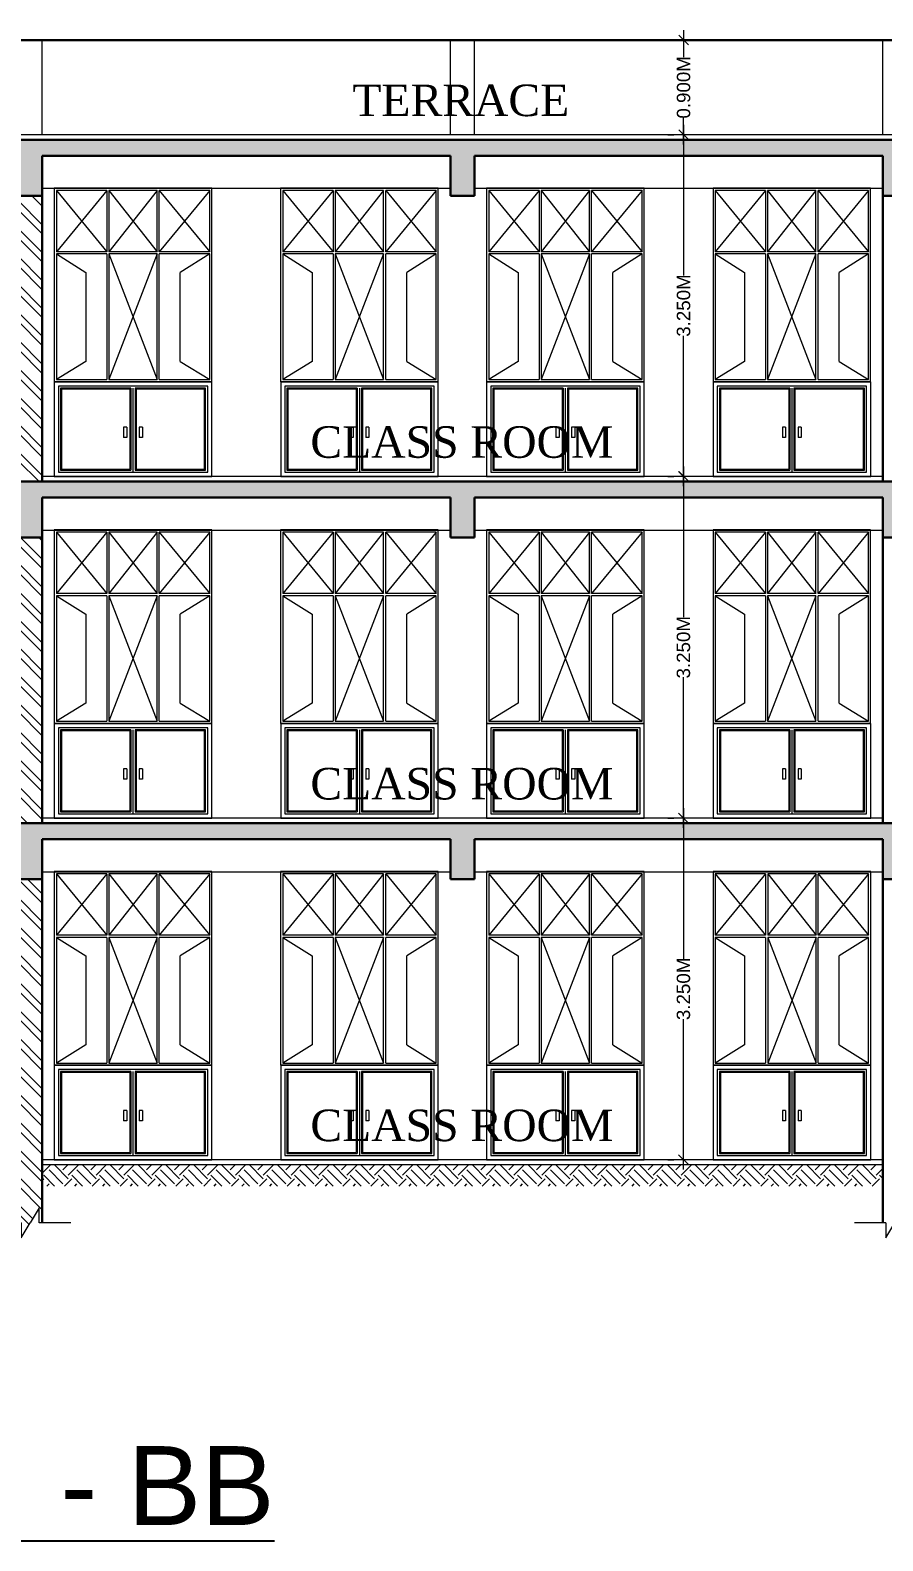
# Model space of a CAD drawing. Header units: metres. Extents: x 1545540 to 2027037, y 435419 to 693806.
# Drawn here: x 1986712 to 1994827, y 556136 to 570503 of the extents above; entities that cross this region are included whole.
import ezdxf

# ---------------------------------------------------------------- set-up
doc = ezdxf.new("R2010")
doc.units = ezdxf.units.M
doc.header["$LTSCALE"] = 1000
doc.header["$PDMODE"] = 35
doc.layers.get('Defpoints').update_dxf_attribs({"lineweight": 18})
for name, color, linetype, lineweight in [('cb', 253, 'Continuous', 9), ('coloum hatch', 254, 'Continuous', 9), ('Dim', 6, 'Continuous', 15), ('elevation', 1, 'Continuous', 13), ('elevation-2', 1, 'Continuous', 5), ('FLOOR FINISH', 10, 'Continuous', 15), ('Hatch', 8, 'Continuous', 13), ('SLAB', 5, 'Continuous', 30), ('Wall', 7, 'Continuous', 30), ('wall l', 7, 'Continuous', 20), ('Window', 150, 'Continuous', 15), ('Window n door', 150, 'Continuous', 15)]:
    doc.layers.add(name, color=color, linetype=linetype, lineweight=lineweight)
doc.layers.add('text', color=7, linetype='Continuous')
doc.styles.add('dim-stylus bt', font='arial.ttf')
doc.styles.add('L120', font='simplex.shx', dxfattribs={"height": 1})
doc.styles.add('style1', font='')
doc.styles.get('style1').set_extended_font_data('Century Gothic')
doc.dimstyles.new('1      100 (big)', dxfattribs={"dimscale": 75, "dimtxt": 5, "dimasz": 3.5, "dimexe": 1.5, "dimexo": 2, "dimgap": 1, "dimtad": 0, "dimdec": 3, "dimlfac": 0.001, "dimzin": 0, "dimdsep": 46, "dimtxsty": 'dim-stylus bt', "dimblk": 'OBLIQUE', "dimcen": 0, "dimdle": 0.6, "dimclrd": 256, "dimclre": 7, "dimclrt": 256, "dimadec": 0, "dimazin": 0, "dimtfac": 0.7, "dimtdec": 3, "dimtofl": 0, "dimtmove": 1, "dimatfit": 3, "dimldrblk": 'OPEN90', "dimfxl": 0, "dimtolj": 1, "dimtzin": 0, "dimlwd": 15, "dimlwe": 15, "dimarcsym": 0})
pattern_1 = [(130, (5502746.58, 1027870.74), (-215.178055, -18.8256405), [22.5, -247.5]), (185, (5502746.58, 1027870.74), (41.6254, 225.65764), [18, -198]), (79.5486, (5502728.65, 1027869.17), (-173.552814, 206.831863), [19.122057, -210.342634]), (133.8158, (5502746.58, 1027930.74), (-320.172315, -49.655704), [33.75, -371.25]), (83.3644, (5502719.9, 1027926.6), (-280.398812, 292.23536), [28.683086, -315.5139]), (188.8158, (5502746.58, 1027930.74), (-280.398583, 292.23558), [27, -297]), (159, (5502716.58, 1027915.74), (-179.072116, -120.785667), [22.5, -247.5]), (214, (5502716.58, 1027915.74), (-72.9946, 217.545013), [18, -198]), (108.5486, (5502701.66, 1027905.67), (-252.066789, 96.759149), [19.122057, -210.342634]), (142.5, (5502746.58, 1027870.74), (-3.6479566, 99.8681561), [0, -195.6, 0, -201, 0, -198.75]), (172.5, (5502746.58, 1027870.74), (-78.9208612, 118.3235135), [0, -114.6, 0, -191.1, 0, -75.75]), (212.5, (5502813.48, 1027870.74), (-160.1467308, -6.7664615), [0, -75, 0, -234, 0, -310.5]), (222.5, (5502843.48, 1027870.74), (-174.955851, 30.0314947), [0, -97.5, 0, -155.4, 0, -220.5])]

# ---------------------------------------------------------------- blocks, each defined once
blk = doc.blocks.new('WS')
at = {"layer": 'Window n door', "ltscale": 0.05}
for p, q in [((4988.993, 75.704), (4989.473, 75.704)), ((4988.993, 75.119), (4988.993, 75.704)), ((4988.993, 75.704), (4989.473, 75.119)), ((4989.473, 75.704), (4988.993, 75.119)), ((4989.473, 75.119), (4989.473, 75.704)), ((4989.493, 75.704), (4989.953, 75.704)), ((4989.493, 75.119), (4989.493, 75.704)), ((4989.493, 75.704), (4989.953, 75.119)), ((4989.953, 75.704), (4989.493, 75.119)), ((4989.953, 75.704), (4989.953, 75.119)), ((4989.973, 75.704), (4990.453, 75.704)), ((4989.973, 75.704), (4989.973, 75.119)), ((4989.973, 75.704), (4990.453, 75.119)), ((4990.453, 75.704), (4989.973, 75.119)), ((4990.453, 75.704), (4990.453, 75.119)), ((4988.993, 75.119), (4989.473, 75.119)), ((4988.993, 75.099), (4989.473, 75.099)), ((4988.993, 73.904), (4988.993, 75.099)), ((4988.993, 75.099), (4989.273, 74.924)), ((4989.473, 73.904), (4989.473, 75.099)), ((4989.493, 75.119), (4989.953, 75.119)), ((4989.493, 75.099), (4989.953, 75.099)), ((4989.493, 73.904), (4989.493, 75.099)), ((4989.493, 75.099), (4989.953, 73.904)), ((4989.953, 75.099), (4989.493, 73.904)), ((4989.953, 75.099), (4989.953, 73.904)), ((4989.973, 75.119), (4990.453, 75.119)), ((4989.973, 75.099), (4990.453, 75.099)), ((4989.973, 75.099), (4989.973, 73.904)), ((4990.453, 75.099), (4990.173, 74.924)), ((4990.453, 75.099), (4990.453, 73.904)), ((4989.273, 74.078), (4989.273, 74.924)), ((4990.173, 74.924), (4990.173, 74.078)), ((4989.273, 74.078), (4988.993, 73.904)), ((4990.173, 74.078), (4990.453, 73.904)), ((4989.473, 73.904), (4988.993, 73.904)), ((4989.953, 73.904), (4989.493, 73.904)), ((4990.453, 73.904), (4989.973, 73.904))]:
    blk.add_line(p, q, dxfattribs=at)
blk.add_lwpolyline([(4988.973, 75.724), (4990.473, 75.724), (4990.473, 73.884), (4988.973, 73.884)], close=True, dxfattribs=at)
blk = doc.blocks.new('gjghj')
at = {"layer": 'wall l', "ltscale": 0.05}
for p, q in [((5060.719, -64.222), (5060.719, -64.081)), ((5060.719, -64.081), (5060.804, -64.222)), ((5060.419, -64.222), (5060.719, -64.222)), ((5060.89, -64.364), (5060.804, -64.222)), ((5060.89, -64.222), (5061.19, -64.222)), ((5060.89, -64.222), (5060.89, -64.364))]:
    blk.add_line(p, q, dxfattribs=at)
blk = doc.blocks.new('FHG')
at = {"layer": 'cb', "ltscale": 0.05}
for p, q in [((3498.604, -475.286), (3497.104, -475.286)), ((3497.104, -475.286), (3497.104, -476.186)), ((3498.564, -475.326), (3497.143, -475.326)), ((3497.143, -475.326), (3497.143, -476.146)), ((3497.823, -475.346), (3497.823, -476.116)), ((3497.833, -475.346), (3497.833, -476.126)), ((3497.853, -475.346), (3497.853, -476.146)), ((3498.544, -475.346), (3497.873, -475.346)), ((3497.873, -475.346), (3497.873, -476.126)), ((3497.883, -475.346), (3497.883, -476.116)), ((3498.534, -475.356), (3497.883, -475.356)), ((3498.534, -476.116), (3498.534, -475.356)), ((3498.544, -476.126), (3498.544, -475.346)), ((3498.564, -476.146), (3498.564, -475.326)), ((3498.604, -476.186), (3498.604, -475.286)), ((3497.763, -475.716), (3497.763, -475.816)), ((3497.793, -475.716), (3497.763, -475.716)), ((3497.793, -475.816), (3497.763, -475.816)), ((3497.793, -475.716), (3497.793, -475.816)), ((3497.913, -475.716), (3497.913, -475.816)), ((3497.943, -475.716), (3497.913, -475.716)), ((3497.943, -475.816), (3497.913, -475.816)), ((3497.943, -475.716), (3497.943, -475.816)), ((3497.883, -476.116), (3498.534, -476.116)), ((3497.104, -476.186), (3498.604, -476.186)), ((3497.143, -476.146), (3498.564, -476.146)), ((3497.873, -476.126), (3498.544, -476.126))]:
    blk.add_line(p, q, dxfattribs=at)
for points in [[(3497.833, -475.346), (3497.163, -475.346), (3497.163, -476.126), (3497.833, -476.126)], [(3497.823, -475.356), (3497.173, -475.356), (3497.173, -476.116), (3497.823, -476.116)]]:
    blk.add_lwpolyline(points, dxfattribs=at)
blk = doc.blocks.new('_Oblique')
at = {"color": 0, "linetype": 'ByBlock', "lineweight": -2}
blk.add_line((-0.5, -0.5), (0.5, 0.5), dxfattribs=at)
blk = doc.blocks.new('*D87')
at = {"layer": 'Defpoints', "color": 0, "transparency": 16777216}
for p in [(1992930, 563009), (1992930, 563009), (1992930, 559760)]:
    blk.add_point(p, dxfattribs=at)
at = {"layer": 'Dim', "lineweight": 15, "transparency": 16777216}
for p, q in [((1992930, 563103), (1992930, 561671)), ((1992930, 559666), (1992930, 561098))]:
    blk.add_line(p, q, dxfattribs=at)
at = {"layer": 'Dim', "color": 7, "lineweight": 15, "transparency": 16777216}
for p, q in [((1992780, 563009), (1992837, 563009)), ((1992780, 559760), (1992837, 559760))]:
    blk.add_line(p, q, dxfattribs=at)
at = {"layer": 'Dim', "lineweight": 15, "transparency": 16777216, "xscale": 93.75, "yscale": 93.75, "zscale": 93.75}
for p, rotation in [((1992930, 563009), 90), ((1992930, 559760), 270)]:
    blk.add_blockref('_Oblique', p, dxfattribs=dict(at, rotation=rotation))
at = {"layer": 'Dim', "transparency": 16777216, "insert": (1992930, 561385), "char_height": 127.5, "attachment_point": 5, "rotation": 90, "style": 'dim-stylus bt'}
blk.add_mtext('\\A1;3.250M', dxfattribs=at)
blk = doc.blocks.new('_Open90')
at = {"color": 0, "linetype": 'ByBlock', "lineweight": -2}
for p, q in [((0, 0), (-1, 0)), ((-0.5, 0.5), (0, 0)), ((0, 0), (-0.5, -0.5))]:
    blk.add_line(p, q, dxfattribs=at)
blk = doc.blocks.new('*D88')
at = {"layer": 'Defpoints', "color": 0, "transparency": 16777216}
for p in [(1992930, 566259), (1992930, 566259), (1992930, 563009)]:
    blk.add_point(p, dxfattribs=at)
at = {"layer": 'Dim', "lineweight": 15, "transparency": 16777216}
for p, q in [((1992930, 566353), (1992930, 564921)), ((1992930, 562916), (1992930, 564348))]:
    blk.add_line(p, q, dxfattribs=at)
at = {"layer": 'Dim', "color": 7, "lineweight": 15, "transparency": 16777216}
for p, q in [((1992780, 566259), (1992837, 566259)), ((1992780, 563009), (1992837, 563009))]:
    blk.add_line(p, q, dxfattribs=at)
at = {"layer": 'Dim', "lineweight": 15, "transparency": 16777216, "xscale": 93.75, "yscale": 93.75, "zscale": 93.75}
for p, rotation in [((1992930, 566259), 90), ((1992930, 563009), 270)]:
    blk.add_blockref('_Oblique', p, dxfattribs=dict(at, rotation=rotation))
at = {"layer": 'Dim', "transparency": 16777216, "insert": (1992930, 564634), "char_height": 127.5, "attachment_point": 5, "rotation": 90, "style": 'dim-stylus bt'}
blk.add_mtext('\\A1;3.250M', dxfattribs=at)
blk = doc.blocks.new('*D89')
at = {"layer": 'Defpoints', "color": 0, "transparency": 16777216}
for p in [(1992931, 569509), (1992931, 569509), (1992931, 566259)]:
    blk.add_point(p, dxfattribs=at)
at = {"layer": 'Dim', "lineweight": 15, "transparency": 16777216}
for p, q in [((1992931, 569603), (1992931, 568170)), ((1992931, 566165), (1992931, 567597))]:
    blk.add_line(p, q, dxfattribs=at)
at = {"layer": 'Dim', "color": 7, "lineweight": 15, "transparency": 16777216}
for p, q in [((1992781, 569509), (1992837, 569509)), ((1992781, 566259), (1992837, 566259))]:
    blk.add_line(p, q, dxfattribs=at)
at = {"layer": 'Dim', "lineweight": 15, "transparency": 16777216, "xscale": 93.75, "yscale": 93.75, "zscale": 93.75}
for p, rotation in [((1992931, 569509), 90), ((1992931, 566259), 270)]:
    blk.add_blockref('_Oblique', p, dxfattribs=dict(at, rotation=rotation))
at = {"layer": 'Dim', "transparency": 16777216, "insert": (1992931, 567884), "char_height": 127.5, "attachment_point": 5, "rotation": 90, "style": 'dim-stylus bt'}
blk.add_mtext('\\A1;3.250M', dxfattribs=at)
blk = doc.blocks.new('*D90')
at = {"layer": 'Defpoints', "color": 0, "transparency": 16777216}
for p in [(1992931, 570409), (1992931, 570409), (1992931, 569509)]:
    blk.add_point(p, dxfattribs=at)
at = {"layer": 'Dim', "color": 7, "lineweight": 15, "transparency": 16777216}
for p, q in [((1992781, 570409), (1992837, 570409)), ((1992781, 569509), (1992837, 569509))]:
    blk.add_line(p, q, dxfattribs=at)
at = {"layer": 'Dim', "lineweight": 15, "transparency": 16777216}
for p, q in [((1992931, 570503), (1992931, 570245)), ((1992931, 569415), (1992931, 569672))]:
    blk.add_line(p, q, dxfattribs=at)
at = {"layer": 'Dim', "lineweight": 15, "transparency": 16777216, "xscale": 93.75, "yscale": 93.75, "zscale": 93.75}
for p, rotation in [((1992931, 570409), 90), ((1992931, 569509), 270)]:
    blk.add_blockref('_Oblique', p, dxfattribs=dict(at, rotation=rotation))
at = {"layer": 'Dim', "transparency": 16777216, "insert": (1992931, 569959), "char_height": 127.5, "attachment_point": 5, "rotation": 90, "style": 'dim-stylus bt'}
blk.add_mtext('\\A1;0.900M', dxfattribs=at)

msp = doc.modelspace()

# ---------------------------------------------------------------- hatches: boundary and pattern name
at = {"layer": 'Hatch', "ltscale": 0.05}
h = msp.add_hatch(dxfattribs=at)
h.set_pattern_fill('AR-CONC', color=256, scale=30, style=0)
h.set_pattern_definition(pattern_1)
h.paths.add_polyline_path([(1961906.1397, 569458.8197), (1982712.0379, 569458.8197), (1999172.0379, 569458.8197), (2003287.0379, 569458.8197), (2003287.0379, 568928.8146), (2003057.0379, 568928.8146), (2003057.0379, 569308.8197), (1999172.0379, 569308.8197), (1999172.0379, 568928.8146), (1998942.0379, 568928.8146), (1998942.0379, 569308.8197), (1995057.0379, 569308.8197), (1995057.0379, 568928.8146), (1994826.1397, 568928.8146), (1994826.1397, 569308.8197), (1990942.0379, 569308.8197), (1990942.0379, 568928.8146), (1990712.0379, 568928.8146), (1990712.0379, 569308.8197), (1986827.0379, 569308.8197), (1986827.0379, 568928.8146), (1986597.0379, 568928.8146), (1986597.0379, 569308.8197), (1982712.0379, 569308.8197), (1982712.0379, 568928.8146), (1982482.0379, 568928.8146), (1982482.0379, 569308.8197), (1978597.0379, 569308.8197), (1978597.0379, 568928.8146), (1978367.0379, 568928.8146), (1978367.0379, 569308.8197), (1974482.0379, 569308.8197), (1974482.0379, 568928.8146), (1974252.0379, 568928.8146), (1974252.0379, 569308.8197), (1970367.0379, 569308.8197), (1970367.0379, 568928.8146), (1970137.0379, 568928.8146), (1970137.0379, 569308.8197), (1966252.0379, 569308.8197), (1966252.0379, 568928.8146), (1966022.0379, 568928.8146), (1966022.0379, 569308.8197), (1962136.1397, 569308.8197), (1962136.1397, 568928.8146), (1961906.1397, 568928.8146)])
h = msp.add_hatch(dxfattribs=at)
h.set_pattern_fill('ANSI32', color=256, scale=500, style=0)
h.set_pattern_definition([(135, (6090270.98, 551136.73), (132.5825214, 132.5825214), []), (135, (6090182.6, 551136.73), (132.5825214, 132.5825214), [])])
h.paths.add_polyline_path([(1986597.0379, 562429.3765), (1986827.0379, 562429.3765), (1986827.0379, 559159.655), (1986797.9065, 559159.655), (1986797.9065, 559301.4346), (1986627.3436, 559017.8754), (1986627.3436, 559159.655), (1986597.0379, 559159.655)])
h.paths.add_polyline_path([(1986597.0379, 565679.0277), (1986827.0379, 565679.0277), (1986827.0379, 562959.3765), (1986597.0379, 562959.3765)])
h.paths.add_polyline_path([(1986597.0379, 568928.8146), (1986827.0379, 568928.8146), (1986827.0379, 566209.0277), (1986597.0379, 566209.0277)])
h = msp.add_hatch(dxfattribs=at)
h.set_pattern_fill('AR-CONC', color=256, scale=30, style=0)
h.set_pattern_definition(pattern_1)
h.paths.add_polyline_path([(1961906.1397, 566209.0277), (1982712.0379, 566209.0277), (1999172.0379, 566209.0277), (2003287.0379, 566209.0277), (2003287.0379, 565679.0277), (2003057.0379, 565679.0277), (2003057.0379, 566059.0277), (1999172.0379, 566059.0277), (1999172.0379, 565679.0277), (1998942.0379, 565679.0277), (1998942.0379, 566059.0277), (1995057.0379, 566059.0277), (1995057.0379, 565679.0277), (1994826.1397, 565679.0277), (1994826.1397, 566059.0277), (1990942.0379, 566059.0277), (1990942.0379, 565679.0277), (1990712.0379, 565679.0277), (1990712.0379, 566059.0277), (1986827.0379, 566059.0277), (1986827.0379, 565679.0277), (1986597.0379, 565679.0277), (1986597.0379, 566059.0277), (1982712.0379, 566059.0277), (1982712.0379, 565679.0277), (1982482.0379, 565679.0277), (1982482.0379, 566059.0277), (1978597.0379, 566059.0277), (1978597.0379, 565679.0277), (1978367.0379, 565679.0277), (1978367.0379, 566059.0277), (1974482.0379, 566059.0277), (1974482.0379, 565679.0277), (1974252.0379, 565679.0277), (1974252.0379, 566059.0277), (1970367.0379, 566059.0277), (1970367.0379, 565679.0277), (1970137.0379, 565679.0277), (1970137.0379, 566059.0277), (1966252.0379, 566059.0277), (1966252.0379, 565679.0277), (1966022.0379, 565679.0277), (1966022.0379, 566059.0277), (1962136.1397, 566059.0277), (1962136.1397, 565679.0277), (1961906.1397, 565679.0277)])
h = msp.add_hatch(dxfattribs=at)
h.set_pattern_fill('AR-CONC', color=256, scale=30, style=0)
h.set_pattern_definition(pattern_1)
h.paths.add_polyline_path([(1982712.0379, 562809.3765), (1982712.0379, 562429.3765), (1982482.0379, 562429.3765), (1982482.0379, 562809.3765), (1978597.0379, 562809.3765), (1978597.0379, 562429.3765), (1978367.0379, 562429.3765), (1978367.0379, 562809.3765), (1974482.0379, 562809.3765), (1974482.0379, 562429.3765), (1974252.0379, 562429.3765), (1974252.0379, 562809.3765), (1970367.0379, 562809.3765), (1970367.0379, 562429.3765), (1970137.0379, 562429.3765), (1970137.0379, 562809.3765), (1966252.0379, 562809.3765), (1966252.0379, 562429.3765), (1966022.0379, 562429.3765), (1966022.0379, 562809.3765), (1962136.1397, 562809.3765), (1962136.1397, 562429.3765), (1961906.1397, 562429.3765), (1961906.1397, 562959.3765), (1982712.0379, 562959.3765), (1999172.0379, 562959.3765), (2003287.0379, 562959.3765), (2003287.0379, 562429.3765), (2003057.0379, 562429.3765), (2003057.0379, 562809.3765), (1999172.0379, 562809.3765), (1999172.0379, 562429.3765), (1998942.0379, 562429.3765), (1998942.0379, 562809.3765), (1995057.0379, 562809.3765), (1995057.0379, 562429.3765), (1994826.1397, 562429.3765), (1994826.1397, 562809.3765), (1990942.0379, 562809.3765), (1990942.0379, 562429.3765), (1990712.0379, 562429.3765), (1990712.0379, 562809.3765), (1986827.0379, 562809.3765), (1986827.0379, 562429.3765), (1986597.0379, 562429.3765), (1986597.0379, 562809.3765)])

# ---------------------------------------------------------------- linework, layer by layer
at = {"layer": 'coloum hatch', "ltscale": 0.05}
for p, q in [((1986827.0379, 569508.8197), (1986827.0379, 570408.8197)), ((1990712.0379, 569508.8197), (1990712.0379, 570408.8197)), ((1990942.0379, 569508.8197), (1990942.0379, 570408.8197)), ((1994827.0379, 569508.8197), (1994827.0379, 570408.8197))]:
    msp.add_line(p, q, dxfattribs=at)
at = {"layer": 'elevation', "ltscale": 0.05}
for p, q in [((2003290.5201, 569508.8197), (1962136.1397, 569508.8197)), ((1994826.1397, 566259.0277), (1986827.0379, 566259.0277)), ((1994826.1397, 563009.3765), (1986827.0379, 563009.3765))]:
    msp.add_line(p, q, dxfattribs=at)
at = {"layer": 'elevation-2', "ltscale": 0.05}
for p, q in [((1986827.0379, 568998.8146), (1990712.0379, 568998.8146)), ((1990942.0379, 568998.8146), (1994826.1397, 568998.8146)), ((1986827.0379, 565749.0277), (1990712.0379, 565749.0277)), ((1990942.0379, 565749.0277), (1994826.1397, 565749.0277)), ((1986827.0379, 562499.3765), (1990712.0379, 562499.3765)), ((1990942.0379, 562499.3765), (1994826.1397, 562499.3765))]:
    msp.add_line(p, q, dxfattribs=at)
at = {"layer": 'FLOOR FINISH', "ltscale": 0.05}
for p, q in [((1994826.1397, 566259.1686), (1986827.0379, 566259.1686)), ((1994826.1397, 563009.3765), (1986827.0379, 563009.3765)), ((1994827.0379, 559759.7254), (1986827.0379, 559759.7254))]:
    msp.add_line(p, q, dxfattribs=at)
at = {"layer": 'SLAB', "ltscale": 0.05}
for p, q in [((1999172.0379, 569458.8197), (1982712.0379, 569458.8197)), ((1990712.0379, 569308.8197), (1986827.0379, 569308.8197)), ((1986827.0379, 568928.8146), (1986827.0379, 569308.8197)), ((1990712.0379, 568928.8146), (1990712.0379, 569308.8197)), ((1994826.1397, 569308.8197), (1990942.0379, 569308.8197)), ((1990942.0379, 568928.8146), (1990942.0379, 569308.8197)), ((1994826.1397, 568928.8146), (1994826.1397, 569308.8197)), ((1986827.0379, 568928.8146), (1986597.0379, 568928.8146)), ((1990942.0379, 568928.8146), (1990712.0379, 568928.8146)), ((1995057.0379, 568928.8146), (1994826.1397, 568928.8146)), ((1999172.0379, 566209.0277), (1982712.0379, 566209.0277)), ((1990712.0379, 566059.0277), (1986827.0379, 566059.0277)), ((1986827.0379, 565679.0277), (1986827.0379, 566059.0277)), ((1990712.0379, 565679.0277), (1990712.0379, 566059.0277)), ((1994826.1397, 566059.0277), (1990942.0379, 566059.0277)), ((1990942.0379, 565679.0277), (1990942.0379, 566059.0277)), ((1994826.1397, 565679.0277), (1994826.1397, 566059.0277)), ((1986827.0379, 565679.0277), (1986597.0379, 565679.0277)), ((1990942.0379, 565679.0277), (1990712.0379, 565679.0277)), ((1995057.0379, 565679.0277), (1994826.1397, 565679.0277)), ((1999172.0379, 562959.3765), (1982712.0379, 562959.3765)), ((1990712.0379, 562809.3765), (1986827.0379, 562809.3765)), ((1986827.0379, 562429.3765), (1986827.0379, 562809.3765)), ((1990712.0379, 562429.3765), (1990712.0379, 562809.3765)), ((1994826.1397, 562809.3765), (1990942.0379, 562809.3765)), ((1990942.0379, 562429.3765), (1990942.0379, 562809.3765)), ((1994826.1397, 562429.3765), (1994826.1397, 562809.3765)), ((1986827.0379, 562429.3765), (1986597.0379, 562429.3765)), ((1990942.0379, 562429.3765), (1990712.0379, 562429.3765)), ((1995057.0379, 562429.3765), (1994826.1397, 562429.3765))]:
    msp.add_line(p, q, dxfattribs=at)
at = {"layer": 'Wall', "ltscale": 0.05}
for p, q in [((2003287.0379, 570408.8197), (1962136.1397, 570408.8197)), ((1986827.0379, 566209.1686), (1986827.0379, 568928.8146)), ((1994826.1397, 566209.1686), (1994826.1397, 568928.8146)), ((1986827.0379, 562959.3765), (1986827.0379, 565679.0277)), ((1994826.1397, 562959.3765), (1994826.1397, 565679.0277)), ((1986827.0379, 559159.655), (1986827.0379, 562429.3765)), ((1994826.1397, 559159.655), (1994826.1397, 562429.3765))]:
    msp.add_line(p, q, dxfattribs=at)
at = {"layer": 'wall l', "ltscale": 0.05}
for p, q in [((1986827.0379, 559630.8034), (1986905.9599, 559709.7254)), ((1994827.0379, 559709.7254), (1986827.0379, 559709.7254)), ((1986944.4108, 559509.7254), (1986841.7582, 559612.378)), ((1987024.0591, 559529.5139), (1986891.4766, 559662.0965)), ((1987073.7776, 559579.2324), (1986943.2846, 559709.7254)), ((1987024.0591, 559662.0965), (1987071.6881, 559709.7254)), ((1987073.7776, 559612.378), (1987171.1249, 559709.7254)), ((1987209.5758, 559509.7254), (1987106.9232, 559612.378)), ((1987289.2242, 559529.5139), (1987156.6416, 559662.0965)), ((1987338.9426, 559579.2324), (1987208.4496, 559709.7254)), ((1987289.2242, 559662.0965), (1987336.8531, 559709.7254)), ((1987338.9426, 559612.378), (1987436.29, 559709.7254)), ((1987474.7409, 559509.7254), (1987372.0882, 559612.378)), ((1987554.3892, 559529.5139), (1987421.8067, 559662.0965)), ((1987604.1076, 559579.2324), (1987473.6146, 559709.7254)), ((1987554.3892, 559662.0965), (1987602.0181, 559709.7254)), ((1987604.1076, 559612.378), (1987701.455, 559709.7254)), ((1987739.9059, 559509.7254), (1987637.2533, 559612.378)), ((1987819.5542, 559529.5139), (1987686.9717, 559662.0965)), ((1987869.2727, 559579.2324), (1987738.7797, 559709.7254)), ((1987819.5542, 559662.0965), (1987867.1832, 559709.7254)), ((1987869.2727, 559612.378), (1987966.6201, 559709.7254)), ((1988005.0709, 559509.7254), (1987902.4183, 559612.378)), ((1988084.7193, 559529.5139), (1987952.1368, 559662.0965)), ((1988134.4377, 559579.2324), (1988003.9447, 559709.7254)), ((1988084.7193, 559662.0965), (1988132.3482, 559709.7254)), ((1988134.4377, 559612.378), (1988231.7851, 559709.7254)), ((1988270.236, 559509.7254), (1988167.5834, 559612.378)), ((1988349.8843, 559529.5139), (1988217.3018, 559662.0965)), ((1988399.6028, 559579.2324), (1988269.1098, 559709.7254)), ((1988349.8843, 559662.0965), (1988397.5133, 559709.7254)), ((1988399.6028, 559612.378), (1988496.9502, 559709.7254)), ((1988535.401, 559509.7254), (1988432.7484, 559612.378)), ((1988615.0494, 559529.5139), (1988482.4669, 559662.0965)), ((1988664.7678, 559579.2324), (1988534.2748, 559709.7254)), ((1988615.0494, 559662.0965), (1988662.6783, 559709.7254)), ((1988664.7678, 559612.378), (1988762.1152, 559709.7254)), ((1988800.5661, 559509.7254), (1988697.9135, 559612.378)), ((1988880.2144, 559529.5139), (1988747.6319, 559662.0965)), ((1988929.9329, 559579.2324), (1988799.4399, 559709.7254)), ((1988880.2144, 559662.0965), (1988927.8434, 559709.7254)), ((1988929.9329, 559612.378), (1989027.2802, 559709.7254)), ((1989065.7311, 559509.7254), (1988963.0785, 559612.378)), ((1989145.3795, 559529.5139), (1989012.7969, 559662.0965)), ((1989195.0979, 559579.2324), (1989064.6049, 559709.7254)), ((1989145.3795, 559662.0965), (1989193.0084, 559709.7254)), ((1989195.0979, 559612.378), (1989292.4453, 559709.7254)), ((1989330.8962, 559509.7254), (1989228.2435, 559612.378)), ((1989410.5445, 559529.5139), (1989277.962, 559662.0965)), ((1989460.2629, 559579.2324), (1989329.7699, 559709.7254)), ((1989410.5445, 559662.0965), (1989458.1734, 559709.7254)), ((1989460.2629, 559612.378), (1989557.6103, 559709.7254)), ((1989596.0612, 559509.7254), (1989493.4086, 559612.378)), ((1989675.7095, 559529.5139), (1989543.127, 559662.0965)), ((1989725.428, 559579.2324), (1989594.935, 559709.7254)), ((1989675.7095, 559662.0965), (1989723.3385, 559709.7254)), ((1989725.428, 559612.378), (1989822.7754, 559709.7254)), ((1989861.2262, 559509.7254), (1989758.5736, 559612.378)), ((1989940.8746, 559529.5139), (1989808.2921, 559662.0965)), ((1989990.593, 559579.2324), (1989860.1, 559709.7254)), ((1989940.8746, 559662.0965), (1989988.5035, 559709.7254)), ((1989990.593, 559612.378), (1990087.9404, 559709.7254)), ((1990126.3913, 559509.7254), (1990023.7387, 559612.378)), ((1990206.0396, 559529.5139), (1990073.4571, 559662.0965)), ((1990255.7581, 559579.2324), (1990125.2651, 559709.7254)), ((1990206.0396, 559662.0965), (1990253.6686, 559709.7254)), ((1990255.7581, 559612.378), (1990353.1055, 559709.7254)), ((1990391.5563, 559509.7254), (1990288.9037, 559612.378)), ((1990471.2047, 559529.5139), (1990338.6222, 559662.0965)), ((1990520.9231, 559579.2324), (1990390.4301, 559709.7254)), ((1990471.2047, 559662.0965), (1990518.8336, 559709.7254)), ((1990520.9231, 559612.378), (1990618.2705, 559709.7254)), ((1990656.7214, 559509.7254), (1990554.0688, 559612.378)), ((1990736.3697, 559529.5139), (1990603.7872, 559662.0965)), ((1990786.0882, 559579.2324), (1990655.5952, 559709.7254)), ((1990736.3697, 559662.0965), (1990783.9987, 559709.7254)), ((1990786.0882, 559612.378), (1990883.4355, 559709.7254)), ((1990921.8864, 559509.7254), (1990819.2338, 559612.378)), ((1991001.5348, 559529.5139), (1990868.9522, 559662.0965)), ((1991051.2532, 559579.2324), (1990920.7602, 559709.7254)), ((1991001.5348, 559662.0965), (1991049.1637, 559709.7254)), ((1991051.2532, 559612.378), (1991148.6006, 559709.7254)), ((1991187.0515, 559509.7254), (1991084.3988, 559612.378)), ((1991266.6998, 559529.5139), (1991134.1173, 559662.0965)), ((1991316.4182, 559579.2324), (1991185.9252, 559709.7254)), ((1991266.6998, 559662.0965), (1991314.3287, 559709.7254)), ((1991316.4182, 559612.378), (1991413.7656, 559709.7254)), ((1991452.2165, 559509.7254), (1991349.5639, 559612.378)), ((1991531.8648, 559529.5139), (1991399.2823, 559662.0965)), ((1991581.5833, 559579.2324), (1991451.0903, 559709.7254)), ((1991531.8648, 559662.0965), (1991579.4938, 559709.7254)), ((1991581.5833, 559612.378), (1991678.9307, 559709.7254)), ((1991717.3815, 559509.7254), (1991614.7289, 559612.378)), ((1991797.0299, 559529.5139), (1991664.4474, 559662.0965)), ((1991846.7483, 559579.2324), (1991716.2553, 559709.7254)), ((1991797.0299, 559662.0965), (1991844.6588, 559709.7254)), ((1991846.7483, 559612.378), (1991944.0957, 559709.7254)), ((1991982.5466, 559509.7254), (1991879.894, 559612.378)), ((1992062.1949, 559529.5139), (1991929.6124, 559662.0965)), ((1992111.9134, 559579.2324), (1991981.4204, 559709.7254)), ((1992062.1949, 559662.0965), (1992109.8239, 559709.7254)), ((1992111.9134, 559612.378), (1992209.2608, 559709.7254)), ((1992247.7116, 559509.7254), (1992145.059, 559612.378)), ((1992327.36, 559529.5139), (1992194.7775, 559662.0965)), ((1992377.0784, 559579.2324), (1992246.5854, 559709.7254)), ((1992327.36, 559662.0965), (1992374.9889, 559709.7254)), ((1992377.0784, 559612.378), (1992474.4258, 559709.7254)), ((1992512.8767, 559509.7254), (1992410.2241, 559612.378)), ((1992592.525, 559529.5139), (1992459.9425, 559662.0965)), ((1992642.2435, 559579.2324), (1992511.7505, 559709.7254)), ((1992592.525, 559662.0965), (1992640.154, 559709.7254)), ((1992642.2435, 559612.378), (1992739.5908, 559709.7254)), ((1992778.0417, 559509.7254), (1992675.3891, 559612.378)), ((1992857.6901, 559529.5139), (1992725.1075, 559662.0965)), ((1992907.4085, 559579.2324), (1992776.9155, 559709.7254)), ((1992857.6901, 559662.0965), (1992905.319, 559709.7254)), ((1992907.4085, 559612.378), (1993004.7559, 559709.7254)), ((1993043.2068, 559509.7254), (1992940.5541, 559612.378)), ((1993122.8551, 559529.5139), (1992990.2726, 559662.0965)), ((1993172.5736, 559579.2324), (1993042.0805, 559709.7254)), ((1993122.8551, 559662.0965), (1993170.484, 559709.7254)), ((1993172.5736, 559612.378), (1993269.9209, 559709.7254)), ((1993308.3718, 559509.7254), (1993205.7192, 559612.378)), ((1993388.0201, 559529.5139), (1993255.4376, 559662.0965)), ((1993437.7386, 559579.2324), (1993307.2456, 559709.7254)), ((1993388.0201, 559662.0965), (1993435.6491, 559709.7254)), ((1993437.7386, 559612.378), (1993535.086, 559709.7254)), ((1993573.5368, 559509.7254), (1993470.8842, 559612.378)), ((1993653.1852, 559529.5139), (1993520.6027, 559662.0965)), ((1993702.9036, 559579.2324), (1993572.4106, 559709.7254)), ((1993653.1852, 559662.0965), (1993700.8141, 559709.7254)), ((1993702.9036, 559612.378), (1993800.251, 559709.7254)), ((1993838.7019, 559509.7254), (1993736.0493, 559612.378)), ((1993918.3502, 559529.5139), (1993785.7677, 559662.0965)), ((1993968.0687, 559579.2324), (1993837.5757, 559709.7254)), ((1993918.3502, 559662.0965), (1993965.9792, 559709.7254)), ((1993968.0687, 559612.378), (1994065.4161, 559709.7254)), ((1994103.8669, 559509.7254), (1994001.2143, 559612.378)), ((1994183.5153, 559529.5139), (1994050.9328, 559662.0965)), ((1994233.2337, 559579.2324), (1994102.7407, 559709.7254)), ((1994183.5153, 559662.0965), (1994231.1442, 559709.7254)), ((1994233.2337, 559612.378), (1994330.5811, 559709.7254)), ((1994369.032, 559509.7254), (1994266.3794, 559612.378)), ((1994448.6803, 559529.5139), (1994316.0978, 559662.0965)), ((1994498.3988, 559579.2324), (1994367.9058, 559709.7254)), ((1994448.6803, 559662.0965), (1994496.3093, 559709.7254)), ((1994498.3988, 559612.378), (1994595.7461, 559709.7254)), ((1994634.197, 559509.7254), (1994531.5444, 559612.378)), ((1994713.8454, 559529.5139), (1994581.2628, 559662.0965)), ((1994763.5638, 559579.2324), (1994633.0708, 559709.7254)), ((1994713.8454, 559662.0965), (1994761.4743, 559709.7254)), ((1994763.5638, 559612.378), (1994827.0379, 559675.8521)), ((1994827.0379, 559582.0495), (1994796.7094, 559612.378)), ((1986827.0379, 559564.5122), (1986841.7582, 559579.2324)), ((1986871.6881, 559509.7254), (1986891.4766, 559529.5139)), ((1987037.4162, 559509.7254), (1987106.9232, 559579.2324)), ((1987136.8531, 559509.7254), (1987156.6416, 559529.5139)), ((1987302.5812, 559509.7254), (1987372.0882, 559579.2324)), ((1987402.0181, 559509.7254), (1987421.8067, 559529.5139)), ((1987567.7463, 559509.7254), (1987637.2533, 559579.2324)), ((1987667.1832, 559509.7254), (1987686.9717, 559529.5139)), ((1987832.9113, 559509.7254), (1987902.4183, 559579.2324)), ((1987932.3482, 559509.7254), (1987952.1368, 559529.5139)), ((1988098.0764, 559509.7254), (1988167.5834, 559579.2324)), ((1988197.5133, 559509.7254), (1988217.3018, 559529.5139)), ((1988363.2414, 559509.7254), (1988432.7484, 559579.2324)), ((1988462.6783, 559509.7254), (1988482.4669, 559529.5139)), ((1988628.4065, 559509.7254), (1988697.9135, 559579.2324)), ((1988727.8434, 559509.7254), (1988747.6319, 559529.5139)), ((1988893.5715, 559509.7254), (1988963.0785, 559579.2324)), ((1988993.0084, 559509.7254), (1989012.7969, 559529.5139)), ((1989158.7365, 559509.7254), (1989228.2435, 559579.2324)), ((1989258.1734, 559509.7254), (1989277.962, 559529.5139)), ((1989423.9016, 559509.7254), (1989493.4086, 559579.2324)), ((1989523.3385, 559509.7254), (1989543.127, 559529.5139)), ((1989689.0666, 559509.7254), (1989758.5736, 559579.2324)), ((1989788.5035, 559509.7254), (1989808.2921, 559529.5139)), ((1989954.2317, 559509.7254), (1990023.7387, 559579.2324)), ((1990053.6686, 559509.7254), (1990073.4571, 559529.5139)), ((1990219.3967, 559509.7254), (1990288.9037, 559579.2324)), ((1990318.8336, 559509.7254), (1990338.6222, 559529.5139)), ((1990484.5618, 559509.7254), (1990554.0688, 559579.2324)), ((1990583.9987, 559509.7254), (1990603.7872, 559529.5139)), ((1990749.7268, 559509.7254), (1990819.2338, 559579.2324)), ((1990849.1637, 559509.7254), (1990868.9522, 559529.5139)), ((1991014.8918, 559509.7254), (1991084.3988, 559579.2324)), ((1991114.3287, 559509.7254), (1991134.1173, 559529.5139)), ((1991280.0569, 559509.7254), (1991349.5639, 559579.2324)), ((1991379.4938, 559509.7254), (1991399.2823, 559529.5139)), ((1991545.2219, 559509.7254), (1991614.7289, 559579.2324)), ((1991644.6588, 559509.7254), (1991664.4474, 559529.5139)), ((1991810.387, 559509.7254), (1991879.894, 559579.2324)), ((1991909.8239, 559509.7254), (1991929.6124, 559529.5139)), ((1992075.552, 559509.7254), (1992145.059, 559579.2324)), ((1992174.9889, 559509.7254), (1992194.7775, 559529.5139)), ((1992340.7171, 559509.7254), (1992410.2241, 559579.2324)), ((1992440.154, 559509.7254), (1992459.9425, 559529.5139)), ((1992605.8821, 559509.7254), (1992675.3891, 559579.2324)), ((1992705.319, 559509.7254), (1992725.1075, 559529.5139)), ((1992871.0471, 559509.7254), (1992940.5541, 559579.2324)), ((1992970.484, 559509.7254), (1992990.2726, 559529.5139)), ((1993136.2122, 559509.7254), (1993205.7192, 559579.2324)), ((1993235.6491, 559509.7254), (1993255.4376, 559529.5139)), ((1993401.3772, 559509.7254), (1993470.8842, 559579.2324)), ((1993500.8141, 559509.7254), (1993520.6027, 559529.5139)), ((1993666.5423, 559509.7254), (1993736.0493, 559579.2324)), ((1993765.9792, 559509.7254), (1993785.7677, 559529.5139)), ((1993931.7073, 559509.7254), (1994001.2143, 559579.2324)), ((1994031.1442, 559509.7254), (1994050.9328, 559529.5139)), ((1994196.8724, 559509.7254), (1994266.3794, 559579.2324)), ((1994296.3093, 559509.7254), (1994316.0978, 559529.5139)), ((1994462.0374, 559509.7254), (1994531.5444, 559579.2324)), ((1994561.4743, 559509.7254), (1994581.2628, 559529.5139)), ((1994727.2024, 559509.7254), (1994796.7094, 559579.2324)), ((1994826.6393, 559509.7254), (1994827.0379, 559510.124))]:
    msp.add_line(p, q, dxfattribs=at)

# ---------------------------------------------------------------- block references
at = {"layer": 'cb', "xscale": 999.9999998279076, "yscale": 999.9999998279076, "zscale": 999.9999998279076}
for p in [(-1510162.6756, 1042444.6294), (-1508007.6756, 1042444.6294), (-1506047.6756, 1042444.6294), (-1503891.7775, 1042444.6294), (-1510162.6756, 1039194.8374), (-1508007.6756, 1039194.8374), (-1506047.6756, 1039194.8374), (-1503891.7775, 1039194.8374), (-1510162.6756, 1035945.1863), (-1508007.6756, 1035945.1863), (-1506047.6756, 1035945.1863), (-1503891.7775, 1035945.1863)]:
    msp.add_blockref('FHG', p, dxfattribs=at)
at = {"layer": 'Wall', "xscale": -999.9999998279076, "yscale": 999.9999998279076, "zscale": 999.9999998279076}
for p in [(7047516.9135, 623382.0546), (7055746.9135, 623382.0546)]:
    msp.add_blockref('gjghj', p, dxfattribs=at)
at = {"layer": 'Window', "xscale": -999.9999998279076, "yscale": 999.9999998279076, "zscale": 999.9999998279076}
for p in [(6977413.9059, 493275.1947), (6979568.9059, 493275.1947), (6981528.9059, 493275.1947), (6983683.9059, 493275.1947), (6977413.9059, 490025.4027), (6979568.9059, 490025.4027), (6981528.9059, 490025.4027), (6983683.9059, 490025.4027), (6977413.9059, 486775.7516), (6979568.9059, 486775.7516), (6981528.9059, 486775.7516), (6983684.804, 486775.7516)]:
    msp.add_blockref('WS', p, dxfattribs=at)

# ---------------------------------------------------------------- texts
at = {"layer": 'text', "char_height": 300, "width": 4832.064043, "attachment_point": 1, "rotation": 0.00000001, "style": 'L120'}
for s, insert in [('\\pi1418.8;{\\fTimes New Roman|b0|i0|c0|p18;TERRACE}', (1988359.4125, 569985.8388)), ('\\pi1019.4;{\\fTimes New Roman|b0|i0|c0|p18;CLASS ROOM}', (1988359.4125, 566736.0468)), ('\\pi1019.4;{\\fTimes New Roman|b0|i0|c0|p18;CLASS ROOM}', (1988359.4125, 563486.2547)), ('\\pi1019.4;{\\fTimes New Roman|b0|i0|c0|p18;CLASS ROOM}', (1988359.4125, 560236.6036))]:
    msp.add_mtext(s, dxfattribs=dict(at, insert=insert))
at = {"layer": 'text', "insert": (1982052.4089, 557035.5443), "char_height": 750, "width": 26669.839272, "attachment_point": 1, "style": 'style1'}
msp.add_mtext('{\\fArial|b0|i0|c0|p34;\\LSECTION - BB}', dxfattribs=at)

# ---------------------------------------------------------------- dimensions: what is measured, and where the dimension line sits
at = {"layer": 'Dim'}
for p1, p2, picture, middle in [((1992930.5458, 569508.8197), (1992930.5458, 570408.8197), '*D90', (1992930.5458, 569958.8197)), ((1992930.5458, 566259.0277), (1992930.5458, 569508.8197), '*D89', (1992930.5458, 567883.9237)), ((1992930.4049, 563009.3765), (1992930.4049, 566259.1686), '*D88', (1992930.4049, 564634.2726)), ((1992930.4049, 559759.7254), (1992930.4049, 563009.3765), '*D87', (1992930.4049, 561384.551))]:
    dim = msp.add_aligned_dim(p1=p1, p2=p2, distance=0, dimstyle='1      100 (big)', override={"dimtxt": 1.7, "dimasz": 1.25, "dimexe": 1.25, "dimgap": 0, "dimpost": 'M\\X', "dimdle": 1.25}, dxfattribs=at)
    dim.commit()
    dim.dimension.update_dxf_attribs({"geometry": picture, "text_midpoint": middle})

doc.saveas('drawing.dxf')
